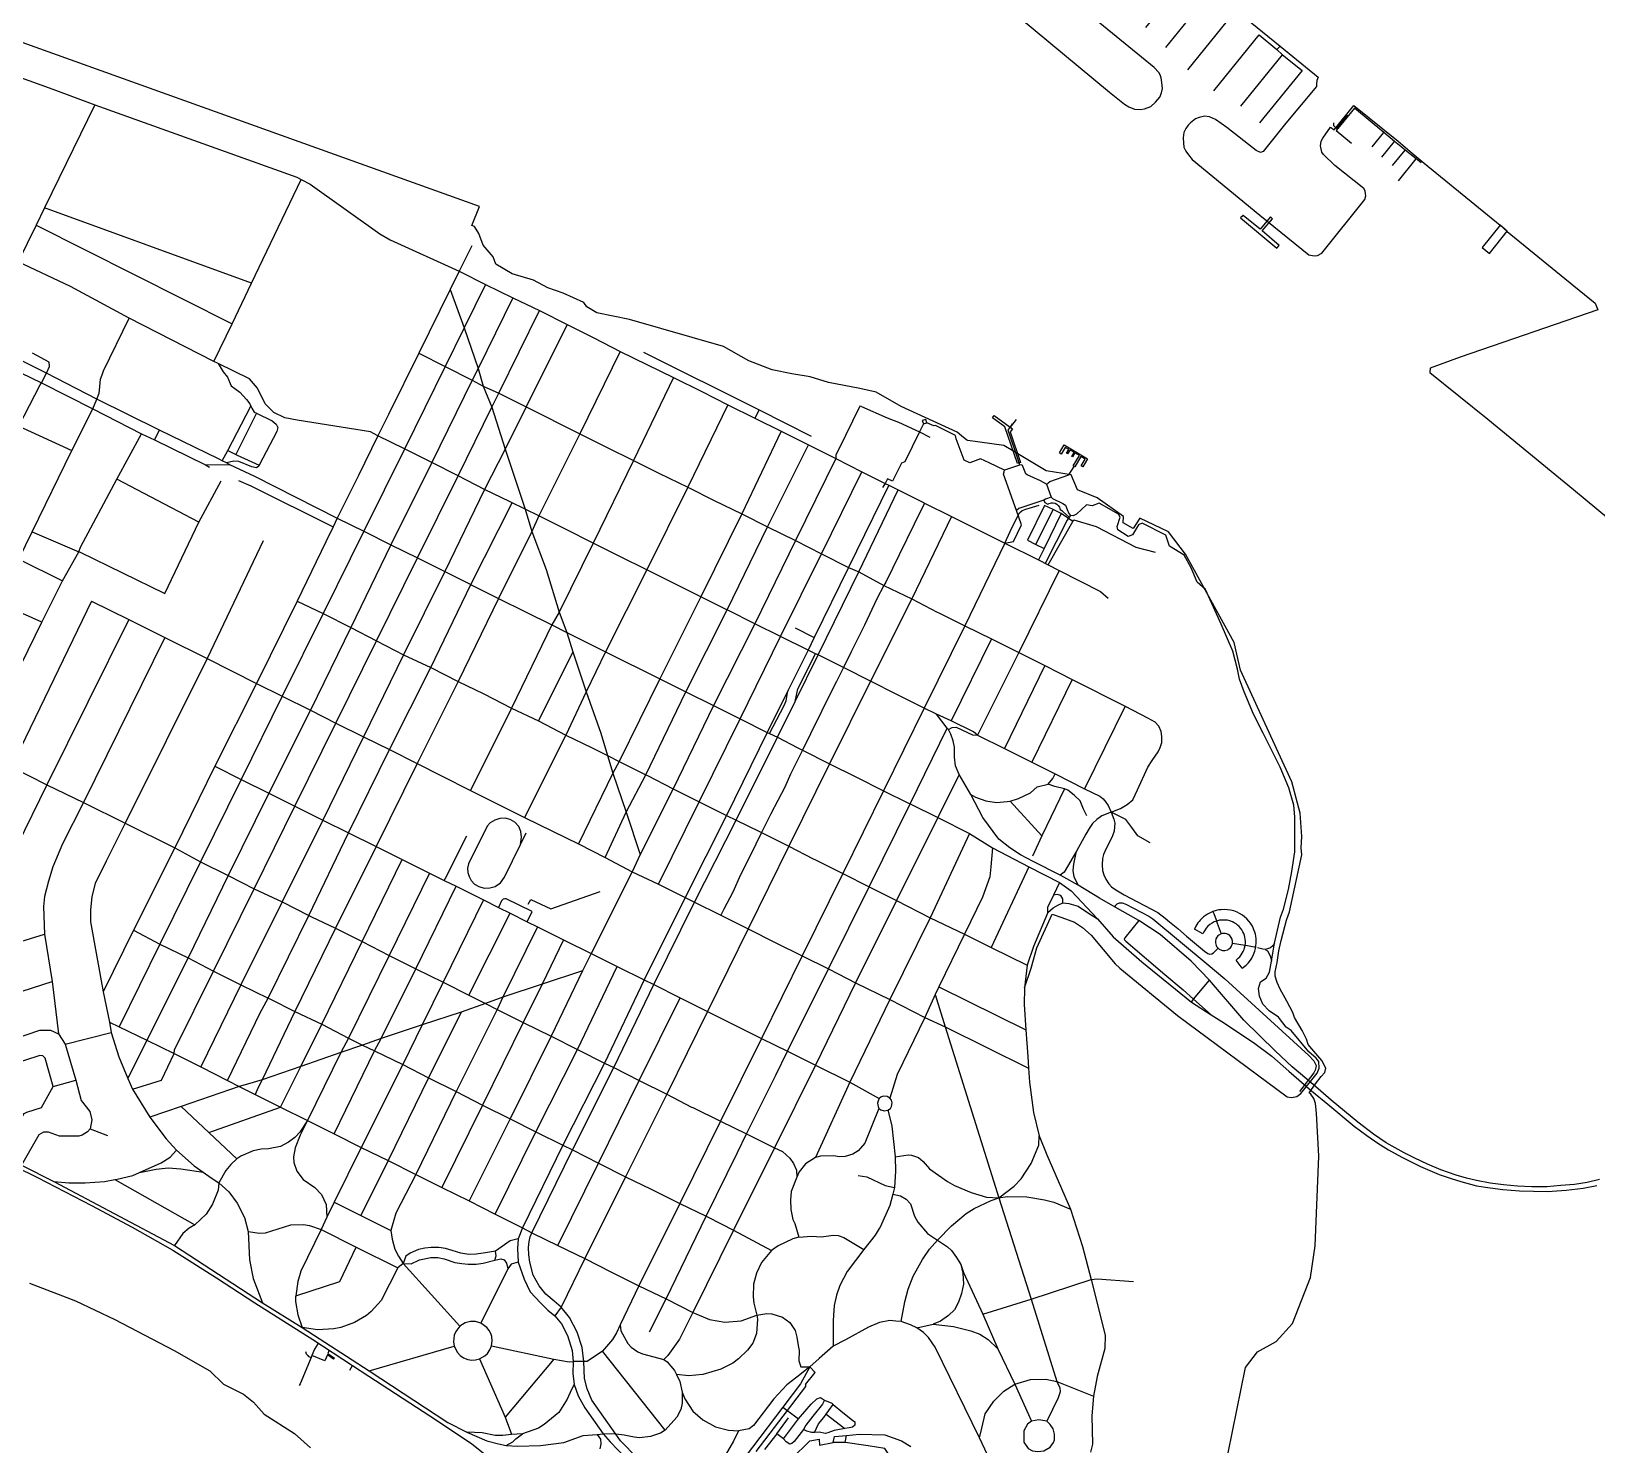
# Model space of a CAD drawing. Header units: millimetres. Extents: x 217 to 400, y 411 to 592.
# Drawn here: x 309.2 to 368.6, y 498.2 to 551.8 of the extents above; entities that cross this region are included whole.
import ezdxf

# ---------------------------------------------------------------- set-up
doc = ezdxf.new("R2010")
doc.units = ezdxf.units.MM
doc.header["$MEASUREMENT"] = 0

msp = doc.modelspace()

# ---------------------------------------------------------------- linework, layer by layer
at = {"color": 1, "true_color": 0xff0000}
for points in [[(346.1, 552.811), (350.107, 549.494), (350.672, 549.03), (350.845, 548.934), (351.05, 548.85), (351.267, 548.831), (351.44, 548.86), (351.675, 548.952), (351.853, 549.109), (352.012, 549.295), (352.083, 549.466), (352.12, 549.628), (352.095, 549.86), (352.068, 550.028), (352.026, 550.147), (351.979, 550.235), (351.796, 550.428), (347.824, 553.681)], [(351.484, 551.941), (353.063, 553.885), (353.886, 553.221), (354.059, 553.078), (354.786, 552.462), (353.063, 550.329)], [(352.242, 551.182), (353.886, 553.221)], [(354.169, 553.199), (356.573, 551.227), (358.019, 550.056), (357.971, 549.928), (357.957, 549.788), (357.947, 549.703), (356.79, 548.318), (355.934, 547.246), (355.828, 547.202), (355.67, 547.281), (354.553, 548.152), (354.126, 548.453), (353.904, 548.552), (353.711, 548.577), (353.509, 548.533), (353.366, 548.473), (353.178, 548.33), (353.09, 548.236), (352.996, 548.113), (352.926, 547.955), (352.897, 547.758), (352.911, 547.569), (352.931, 547.411), (353.005, 547.248), (353.1, 547.111), (353.241, 546.935), (355.802, 544.833), (357.656, 543.319), (357.868, 543.285), (357.991, 543.305), (358.15, 543.383), (359.779, 545.426), (359.817, 545.557), (359.814, 545.641), (359.796, 545.752), (359.747, 545.834), (358.653, 546.715), (358.215, 547.125), (358.151, 547.214), (358.104, 547.449), (358.134, 547.629), (358.188, 547.751), (358.484, 548.167), (358.619, 548.056), (359.365, 548.981), (361.042, 547.631), (361.584, 547.183), (362.029, 546.793), (364.913, 544.444), (365.179, 544.215), (367.706, 542.154), (368.509, 541.498), (368.619, 541.245), (363.403, 539.444), (362.266, 539.03), (362.252, 538.864), (364.449, 537.098), (367.69, 534.427), (374.248, 529.006)], [(354.113, 495.498), (355.265, 501.158), (355.718, 501.755), (356.423, 502.14), (357.047, 502.826), (357.726, 504.576), (357.904, 505.776), (358.043, 509.172), (357.957, 510.795), (357.912, 511.158), (357.858, 511.351), (357.743, 511.514), (357.67, 511.573), (357.912, 511.908), (358.134, 512.185), (358.268, 512.334), (358.308, 512.497), (358.149, 512.797), (357.771, 513.239), (357.64, 513.402), (357.574, 513.602), (357.41, 513.932), (357.124, 514.429), (357.06, 514.615), (356.827, 515.039), (356.576, 515.491), (356.462, 515.755), (356.381, 515.985), (356.385, 516.148), (356.462, 516.513), (356.531, 516.953), (356.618, 517.341), (356.822, 518.107), (356.88, 518.285), (356.925, 518.425), (357.393, 520.591), (357.375, 520.858), (357.391, 521.28), (357.328, 522.17), (357.228, 522.544), (357.012, 523.355), (355.068, 527.591), (354.831, 528.635), (352.985, 531.984), (352.344, 532.824), (351.259, 533.346), (350.999, 532.949), (350.62, 533.17), (350.635, 533.407), (349.64, 534.119), (348.897, 534.419), (348.66, 534.988), (347.704, 535.136), (346.45, 535.893), (346.108, 536.099), (344.734, 536.292), (344.707, 536.297), (344.496, 536.463), (344.329, 536.6), (342.212, 537.58), (341.263, 538.118), (340.651, 538.262), (339.457, 538.486), (338.77, 538.698), (338.064, 538.814), (337.328, 538.971), (336.443, 539.303), (335.478, 539.856), (331.921, 540.868), (330.686, 541.131), (330.302, 541.353), (330.183, 541.515), (329.406, 541.871), (328.826, 542.079), (328.274, 542.361), (327.471, 542.602), (326.851, 542.975), (326.753, 543.254), (326.369, 543.689), (326.21, 544.135), (326.047, 544.394), (325.941, 544.432), (326.23, 545.162), (308.227, 551.611)], [(354.059, 549.538), (355.782, 551.656), (356.446, 551.103), (356.667, 550.898), (357.41, 550.312), (355.798, 548.321)], [(356.576, 551.226), (356.446, 551.103)], [(355.086, 548.953), (356.667, 550.898)], [(308.703, 550.094), (310.062, 549.606), (311.65, 549.004), (319.307, 546.265), (319.477, 546.185), (319.822, 546.001), (322.451, 544.123), (322.852, 543.897), (325.469, 542.703)], [(311.65, 549.004), (309.747, 545.108), (309.427, 544.455), (308.745, 543.06), (307.299, 540.103), (307.113, 539.722)], [(361.915, 546.808), (361.726, 546.963), (361.313, 547.297), (361.222, 547.371), (361.167, 547.421), (360.907, 547.625), (360.507, 547.958), (359.387, 548.878), (358.695, 548.037), (359.283, 547.559)], [(358.593, 548.324), (358.596, 548.22), (358.682, 548.136), (358.71, 548.112), (359.112, 548.613), (359.147, 548.588), (358.695, 548.037), (359.284, 547.558)], [(360.068, 547.42), (360.507, 547.958)], [(360.43, 547.029), (360.907, 547.625)], [(360.839, 546.709), (361.313, 547.297)], [(361.061, 546.132), (361.726, 546.963)], [(316.169, 539.28), (316.854, 540.711), (317.589, 542.246), (319.477, 546.185)], [(317.589, 542.246), (309.747, 545.108)], [(309.427, 544.455), (316.854, 540.711)], [(325.949, 543.671), (325.469, 542.703), (325.124, 542.006), (323.933, 539.595), (322.784, 537.274), (322.385, 536.466)], [(322.385, 536.466), (322.107, 536.617), (319.321, 537.061), (318.857, 537.149), (318.443, 537.348), (318.116, 537.673), (317.82, 538.266), (317.514, 538.622), (316.328, 539.203), (316.169, 539.28), (312.952, 540.922), (310.729, 542.125), (308.745, 543.06)], [(302.432, 542.491), (304.678, 540.968), (307.113, 539.722), (308.855, 538.854), (309.629, 538.469), (311.581, 537.492), (313.427, 536.538), (313.915, 536.316), (315.846, 535.362), (315.997, 535.276)], [(314.107, 536.674), (311.734, 537.851), (309.824, 538.836), (307.299, 540.103), (305.396, 541.03), (303.873, 541.829), (303.129, 542.258), (302.539, 542.659)], [(325.469, 542.703), (326.465, 542.204), (327.498, 541.701), (328.509, 541.209), (329.55, 540.68), (330.564, 540.18), (331.558, 539.664), (332.58, 539.171), (333.582, 538.67), (334.654, 538.143), (335.646, 537.634), (336.669, 537.136), (337.661, 536.638), (338.703, 536.119), (339.735, 535.606), (340.718, 535.097), (341.607, 534.664), (341.752, 534.596)], [(326.465, 542.204), (325.654, 540.559), (324.929, 539.092), (323.387, 535.966), (321.849, 532.852), (320.31, 529.732), (318.761, 526.595), (317.206, 523.443), (315.663, 520.317), (314.123, 517.199), (312.58, 514.071)], [(327.498, 541.701), (326.178, 539.02), (325.953, 538.578), (324.425, 535.449), (322.878, 532.339), (321.359, 529.204), (319.826, 526.074), (318.245, 522.926), (316.71, 519.806), (315.192, 516.683), (313.632, 513.569), (312.901, 512.116)], [(325.124, 542.006), (325.654, 540.559), (326.178, 539.02), (326.375, 538.352), (326.704, 537.553), (327.204, 535.965), (327.728, 534.403), (327.961, 533.686), (328.215, 532.834), (328.756, 531.4), (329.255, 529.788), (329.541, 529.016), (329.77, 528.281), (330.28, 526.758), (330.831, 525.195), (331.082, 524.355), (331.291, 523.679), (331.786, 522.209), (332.328, 520.606)], [(314.665, 513.055), (314.679, 513.192), (316.155, 516.184), (317.693, 519.3), (319.239, 522.432), (320.793, 525.578), (322.334, 528.701), (323.883, 531.838), (325.421, 534.952), (326.704, 537.553), (326.964, 538.08), (328.509, 541.209)], [(309.277, 532.828), (310.78, 535.915), (311.581, 537.492), (311.734, 537.851), (311.82, 538.083), (311.832, 538.196), (311.875, 538.609), (311.934, 538.782), (311.978, 538.935), (312.952, 540.922)], [(329.55, 540.68), (328.005, 537.567), (327.204, 535.965), (326.429, 534.433), (324.923, 531.319), (323.353, 528.169), (321.836, 525.063), (320.292, 521.907), (318.76, 518.804), (317.186, 515.666), (315.669, 512.552)], [(306.255, 536.316), (307.291, 535.847), (307.914, 535.574), (308.027, 535.58), (308.209, 535.69), (308.574, 536.425), (308.673, 536.641), (308.771, 536.834), (309.586, 538.394), (309.629, 538.469), (309.824, 538.836), (309.936, 539.094), (309.923, 539.263), (309.29, 539.596)], [(331.558, 539.664), (330.041, 536.541), (328.478, 533.429), (328.215, 532.834), (326.951, 530.307), (325.419, 527.158), (323.874, 524.046), (322.312, 520.902), (320.782, 517.802), (319.237, 514.655), (318.002, 512.067), (317.851, 511.769), (317.735, 511.509)], [(323.933, 539.595), (324.929, 539.092), (325.953, 538.578), (326.375, 538.352), (326.964, 538.08), (328.005, 537.567), (330.041, 536.541), (331.044, 536.035), (332.065, 535.532), (333.035, 535.055), (334.129, 534.521), (335.121, 534.011), (336.181, 533.504), (337.15, 533.017), (338.205, 532.493), (339.188, 531.992), (340.219, 531.47), (340.608, 531.315), (341.554, 530.8), (342.614, 530.289), (343.572, 529.787), (343.636, 529.753), (344.631, 529.265), (345.636, 528.778), (346.669, 528.258)], [(332.454, 539.635), (336.833, 537.445), (338.803, 536.459)], [(316.328, 539.203), (316.521, 538.89), (316.689, 538.691), (316.826, 538.358), (316.956, 538.257), (317.155, 538.114), (317.406, 537.837), (317.531, 537.675), (317.571, 537.585), (317.601, 537.515), (317.691, 537.367), (317.78, 537.322), (318.376, 537.033), (318.525, 536.902), (318.587, 536.781), (318.552, 536.627), (317.889, 535.352), (317.869, 535.314), (317.782, 535.256), (317.604, 535.294), (317.116, 535.489), (316.921, 535.502), (316.649, 535.438)], [(333.582, 538.67), (332.065, 535.532), (330.538, 532.401), (329.255, 529.788), (328.974, 529.298), (327.443, 526.149), (325.896, 523.026)], [(316.485, 535.519), (316.693, 535.916), (317.571, 537.585)], [(335.646, 537.634), (334.129, 534.521), (332.569, 531.389), (331.005, 528.285), (330.28, 526.758), (329.508, 525.123), (327.935, 522)], [(340.713, 537.582), (340.643, 537.584), (339.821, 535.908)], [(340.713, 537.582), (341.679, 537.152), (342.108, 536.986), (342.906, 536.612), (343.298, 536.416)], [(317.78, 537.322), (317.005, 535.763)], [(336.833, 537.445), (336.669, 537.136)], [(343.057, 536.92), (342.906, 536.612), (342.355, 535.485), (342.226, 535.428), (341.881, 534.749)], [(346.699, 535.359), (346.131, 535.162), (345.55, 535.448), (345.22, 535.588), (344.817, 535.446), (344.6, 535.539), (344.301, 536.357), (344.266, 536.476), (343.511, 536.854), (343.457, 536.844), (343.19, 536.955), (343.148, 537.083), (343.009, 537.047), (343.057, 536.92), (343.19, 536.955)], [(346.575, 537.088), (346.341, 536.795), (346.255, 536.687), (346.675, 535.458)], [(346.423, 536.917), (346.341, 536.795)], [(308.771, 536.834), (310.78, 535.915)], [(311.046, 532.075), (311.117, 532.242), (312.488, 534.825), (313.427, 536.538)], [(313.915, 536.316), (314.107, 536.674)], [(316.765, 535.381), (316.649, 535.438), (316.485, 535.519), (316.339, 535.591), (314.107, 536.674)], [(322.385, 536.466), (321.653, 534.963), (320.843, 533.343)], [(338.685, 528.34), (337.645, 528.858), (336.665, 529.347), (335.613, 529.871), (335.579, 529.888), (334.626, 530.363), (333.555, 530.898), (332.569, 531.389), (331.556, 531.894), (330.538, 532.401), (329.487, 532.925), (328.478, 533.429), (327.961, 533.686), (327.401, 533.966), (326.429, 534.433), (325.421, 534.952), (324.425, 535.45), (323.387, 535.967), (322.385, 536.466)], [(337.661, 536.638), (336.181, 533.504), (334.626, 530.363), (333.062, 527.259), (331.531, 524.121), (331.291, 523.679), (329.986, 521.006)], [(316.693, 535.916), (317.005, 535.763), (317.048, 535.737), (317.889, 535.352)], [(330.999, 520.482), (331.786, 522.209), (332.539, 523.62), (334.056, 526.762), (335.613, 529.871), (337.15, 533.017), (338.703, 536.119)], [(339.821, 535.907), (339.739, 535.742), (339.735, 535.606)], [(349.032, 535.329), (349.185, 535.585), (349.024, 535.681), (348.794, 535.294), (348.769, 535.309), (348.735, 535.329), (348.966, 535.716), (348.798, 535.817), (348.711, 535.669), (348.684, 535.684), (348.775, 535.834), (348.613, 535.931), (348.521, 535.778), (348.478, 535.803), (348.563, 535.947), (348.43, 536.026), (348.281, 535.776), (348.212, 535.817), (348.392, 536.119), (349.279, 535.591), (349.099, 535.29), (349.032, 535.329)], [(315.846, 535.362), (316.765, 535.381)], [(316.765, 535.381), (317.705, 534.939), (320.843, 533.343)], [(339.735, 535.606), (338.205, 532.493), (336.665, 529.347), (335.096, 526.244), (333.568, 523.094), (332.328, 520.606), (332.022, 519.948), (330.466, 516.846), (330.138, 516.191), (328.945, 513.712), (327.401, 510.581), (325.841, 507.47)], [(333.022, 519.477), (334.558, 522.594), (336.107, 525.739), (337.645, 528.858), (339.188, 531.992), (340.718, 535.097)], [(347.624, 534.033), (346.675, 533.706), (346.582, 533.632), (346.096, 535.012), (346.115, 535.1), (346.131, 535.162)], [(346.675, 535.458), (346.699, 535.359)], [(347.715, 534.633), (347.492, 534.757), (346.989, 534.984), (346.94, 535.022), (346.809, 535.345), (346.784, 535.37), (346.699, 535.359)], [(348.572, 534.985), (348.769, 535.309)], [(315.599, 533.191), (312.488, 534.825)], [(314.306, 530.488), (315.599, 533.191), (316.442, 534.758)], [(317.102, 534.773), (317.565, 534.572), (320.685, 533.017)], [(341.752, 534.596), (340.219, 531.47), (338.921, 528.82), (338.685, 528.34)], [(341.881, 534.749), (341.691, 534.831), (341.607, 534.664), (341.508, 534.502)], [(341.752, 534.596), (342.099, 534.415)], [(347.715, 534.633), (347.772, 534.655), (347.789, 534.682), (347.852, 534.735), (348.572, 534.985)], [(347.715, 534.633), (347.893, 534.135), (347.943, 534.091), (348.345, 533.898), (348.444, 533.842), (348.506, 533.675), (348.562, 533.521), (348.624, 533.442)], [(316.686, 512.034), (317.916, 514.606), (318.221, 515.157), (319.762, 518.292), (321.274, 521.419), (322.82, 524.576), (324.39, 527.685), (325.905, 530.829), (327.471, 533.93)], [(343.096, 533.917), (342.709, 533.112), (342.132, 531.959), (341.634, 530.921), (341.554, 530.8), (341.297, 530.289), (340.818, 529.286), (340.321, 528.281), (340.022, 527.681), (339.764, 527.158), (339.436, 526.514), (339.198, 526.018), (338.774, 525.177), (338.475, 524.552), (338.016, 523.648), (337.801, 523.15), (337.269, 522.136), (336.92, 521.428), (336.495, 520.55), (336.127, 519.832), (335.832, 519.168), (335.491, 518.524), (335.374, 518.297)], [(339.062, 528.161), (340.608, 531.315), (342.099, 534.415)], [(342.099, 534.415), (343.059, 533.936), (343.096, 533.917), (344.115, 533.409), (346.147, 532.395), (347.412, 531.763), (347.787, 531.576), (348.207, 531.366)], [(347.893, 534.135), (347.682, 534.068), (347.624, 534.033), (347.661, 533.936), (347.776, 533.871), (347.828, 533.899), (347.905, 533.925), (347.971, 533.928), (348.051, 533.91), (348.115, 533.876), (348.164, 533.831), (348.208, 533.762), (348.224, 533.707), (348.234, 533.679), (348.305, 533.641), (348.362, 533.579), (348.586, 533.389)], [(357.945, 512.88), (357.668, 513.123), (356.995, 513.93), (356.806, 514.051), (356.507, 514.439), (356.159, 514.671), (355.925, 514.933), (355.794, 515.232), (355.754, 515.525), (355.834, 515.775), (356.043, 515.919), (356.172, 516.14), (356.246, 516.558), (356.367, 517.239), (356.591, 518.225), (356.702, 518.528), (356.893, 519.272), (357.023, 519.961), (357.127, 520.699), (357.137, 522.033), (357.1, 522.47), (356.907, 523.132), (356.581, 523.905), (355.937, 525.195), (355.561, 525.923), (355.216, 526.762), (355.041, 527.242), (354.962, 527.621), (354.781, 528.301), (354.334, 529.323), (353.749, 530.644), (353.43, 530.916), (353.208, 531.46), (352.939, 531.948), (352.383, 532.287), (352.247, 532.699), (351.341, 533.161), (351.202, 533.099), (350.985, 532.719), (350.813, 532.647), (350.425, 532.906), (350.398, 533.033), (350.511, 533.378), (350.455, 533.499), (349.721, 533.909), (349.457, 533.81), (349.242, 533.845), (348.854, 533.494), (348.73, 533.44), (348.624, 533.443), (348.586, 533.388), (348.506, 533.273), (347.672, 531.633)], [(320.843, 533.343), (320.685, 533.017), (320.413, 532.444), (319.322, 530.206), (317.777, 527.083), (316.204, 523.942), (314.685, 520.85), (313.126, 517.727), (311.975, 515.398), (312.212, 514.245)], [(320.843, 533.343), (321.849, 532.852), (322.878, 532.339), (323.883, 531.838), (324.923, 531.319), (325.905, 530.829), (325.939, 530.812), (326.951, 530.307), (327.982, 529.793), (328.974, 529.298), (329.541, 529.016), (330.024, 528.774), (331.005, 528.285), (333.062, 527.26), (334.056, 526.762), (335.096, 526.244), (336.107, 525.739), (337.136, 525.227)], [(344.115, 533.409), (342.614, 530.289), (341.055, 527.164), (339.497, 524.037), (337.95, 520.915), (336.42, 517.786), (334.873, 514.652), (333.329, 511.523), (331.769, 508.387), (330.223, 505.29), (329.328, 503.447), (329.091, 503.114)], [(346.147, 532.395), (346.346, 532.84), (346.605, 533.383), (346.698, 533.548), (346.797, 533.638), (346.937, 533.682), (347.449, 533.844)], [(346.77, 533.097), (346.582, 533.632)], [(348.275, 533.519), (347.976, 533.67), (347.973, 533.67), (347.646, 533.83), (346.998, 532.51), (347.319, 532.353), (347.973, 533.67)], [(348.713, 533.216), (348.275, 533.519), (347.628, 532.201), (347.412, 531.763)], [(309.642, 529.405), (308.181, 530.064), (308.112, 530.122), (308.039, 530.313), (308.151, 530.569), (308.771, 531.793), (309.277, 532.828)], [(309.277, 532.828), (311.046, 532.075), (311.104, 532.059), (314.306, 530.488)], [(346.147, 532.395), (346.467, 532.462), (346.77, 533.097)], [(347.787, 531.575), (348.713, 533.216), (348.753, 533.286), (349.607, 533.034), (351.109, 532.244), (351.835, 532.054)], [(318.038, 532.483), (315.908, 528.027), (312.804, 521.784), (312.087, 520.348), (311.674, 519.507), (311.54, 519.003), (311.496, 518.495), (311.496, 518.044), (311.975, 515.398)], [(346.147, 532.395), (344.631, 529.265), (343.087, 526.145), (341.548, 523.012), (340.002, 519.88), (338.456, 516.758), (336.926, 513.631), (335.367, 510.498), (333.819, 507.378), (332.275, 504.255), (331.558, 502.779), (331.431, 502.477), (331.277, 502.219), (330.898, 501.777), (330.308, 501.392), (329.787, 501.392)], [(347.32, 532.353), (347.628, 532.201)], [(303.699, 511.674), (303.658, 511.931), (304.148, 512.516), (304.43, 513.371), (304.442, 513.427), (304.495, 513.692), (304.767, 515.047), (305.624, 520.615), (305.736, 521.117), (306.045, 522.05), (309.642, 529.405), (310.428, 530.974), (311.046, 532.075)], [(308.771, 531.793), (310.428, 530.974)], [(348.207, 531.366), (346.669, 528.258)], [(348.207, 531.366), (349.763, 530.57), (350.054, 530.311)], [(311.524, 530.197), (308.503, 523.919), (307.28, 521.466), (306.819, 520.18), (306.522, 518.961), (306.13, 516.6), (305.793, 514.421), (305.596, 513.327), (305.61, 513.237), (305.75, 513.101), (307.156, 512.627)], [(311.524, 530.197), (312.944, 529.504), (314.306, 528.827), (315.908, 528.027), (317.777, 527.083), (318.761, 526.595), (319.826, 526.074), (320.793, 525.578), (321.836, 525.063), (322.82, 524.576), (323.874, 524.046), (324.798, 523.585), (325.896, 523.026), (327.935, 522), (328.994, 521.49), (329.986, 521.006), (330.999, 520.482), (332.022, 519.948), (333.022, 519.477), (334.022, 518.966), (334.385, 518.788), (335.348, 518.309), (335.374, 518.297), (336.42, 517.786), (337.433, 517.259), (338.456, 516.758), (339.455, 516.27), (339.488, 516.255), (340.48, 515.74), (341.787, 515.105), (343.106, 514.429), (343.88, 514.071), (347.042, 512.499)], [(319.322, 530.206), (320.31, 529.732), (321.359, 529.204), (322.334, 528.701), (323.353, 528.169), (324.39, 527.685), (325.419, 527.158), (326.399, 526.685), (327.443, 526.149), (328.474, 525.665), (329.508, 525.123), (330.502, 524.643), (331.082, 524.355), (331.531, 524.121), (332.539, 523.62), (332.597, 523.591), (333.568, 523.094), (334.558, 522.594), (335.588, 522.081), (335.966, 521.905), (336.842, 521.466), (336.92, 521.428), (337.95, 520.915), (338.881, 520.44), (338.97, 520.396), (340.002, 519.88), (340.995, 519.375), (341.073, 519.335), (342.04, 518.862), (343.318, 518.202), (344.611, 517.576), (345.622, 517.075), (346.993, 516.408)], [(312.944, 529.504), (309.838, 523.237), (308.715, 520.939), (308.419, 519.996), (308.236, 519.144), (308.181, 518.002), (308.236, 517.484), (308.321, 517.134)], [(338.201, 529.188), (338.921, 528.82)], [(314.306, 528.827), (311.228, 522.568), (310.428, 520.998), (310.063, 520.138), (309.894, 519.595), (309.754, 519.011), (309.711, 518.629), (309.754, 517.576), (310.035, 515.782), (310.274, 513.803)], [(345.636, 528.778), (344.103, 525.666)], [(329.77, 528.281), (328.474, 525.665)], [(338.685, 528.34), (337.921, 526.804), (337.136, 525.227)], [(337.526, 525.04), (338.194, 526.398), (339.062, 528.161)], [(338.194, 526.398), (338.303, 526.882), (338.963, 528.209)], [(339.062, 528.161), (338.963, 528.209), (338.685, 528.34)], [(343.552, 525.912), (343.087, 526.145), (342.048, 526.665), (341.055, 527.164), (340.022, 527.681), (339.062, 528.161)], [(346.669, 528.258), (345.107, 525.124)], [(346.669, 528.258), (347.653, 527.761), (348.69, 527.236), (350.707, 526.218)], [(347.653, 527.761), (346.128, 524.613)], [(337.228, 525.182), (337.776, 526.251), (337.859, 526.418), (337.921, 526.804)], [(348.69, 527.236), (347.16, 524.097)], [(350.707, 526.218), (349.165, 523.093)], [(350.707, 526.218), (351.554, 525.779), (351.831, 525.633)], [(345.107, 525.124), (344.96, 525.245), (344.103, 525.666), (343.552, 525.912)], [(348.378, 519.741), (348.236, 519.814), (347.212, 520.337), (346.738, 520.588), (346.33, 520.857), (345.91, 521.187), (345.312, 522), (344.848, 522.875), (344.414, 523.628), (344.274, 523.961), (344.232, 524.287), (344.232, 524.672), (344.189, 524.904), (344.101, 525.157), (344.005, 525.337), (343.961, 525.392), (343.552, 525.912)], [(350.173, 522.209), (350.521, 522.345), (350.777, 522.491), (350.997, 522.666), (351.172, 523.045), (351.566, 523.915), (351.725, 524.167), (351.952, 524.486), (352.031, 524.651), (352.093, 524.842), (352.093, 525.069), (352.071, 525.265), (351.983, 525.459), (351.83, 525.633)], [(337.136, 525.227), (335.588, 522.081), (334.022, 518.966), (332.473, 515.848), (330.972, 512.693), (329.392, 509.579), (327.858, 506.449), (327.701, 506.039), (327.668, 505.665), (327.694, 505.149), (327.921, 504.505), (328.159, 504.031), (328.539, 503.605), (328.823, 503.336), (329.091, 503.114), (329.345, 502.814), (329.565, 502.372), (329.739, 501.803), (329.787, 501.392), (329.767, 500.928), (329.824, 500.521), (329.972, 500.086), (330.22, 499.634), (330.924, 498.641), (331.18, 498.347), (333.224, 496.225)], [(333.449, 496.47), (331.579, 498.379), (331.398, 498.627), (330.493, 499.922), (330.319, 500.346), (330.217, 500.748), (330.182, 501.392), (330.118, 501.913), (329.929, 502.498), (329.644, 503.051), (329.328, 503.447), (329.06, 503.667), (328.744, 503.936), (328.491, 504.253), (328.27, 504.663), (328.143, 505.154), (328.098, 505.423), (328.095, 505.707), (328.111, 505.931), (328.159, 506.117), (328.222, 506.259), (329.762, 509.403), (331.325, 512.53), (332.834, 515.669), (334.384, 518.788), (335.965, 521.905), (337.525, 525.04)], [(332.675, 502.513), (333.307, 503.757), (334.827, 506.89), (336.013, 509.306), (336.346, 510.012), (337.464, 512.237), (337.908, 513.143), (339.455, 516.27), (340.995, 519.375), (342.549, 522.52), (343.961, 525.392)], [(337.136, 525.227), (337.228, 525.182), (337.526, 525.04)], [(337.526, 525.04), (338.293, 524.643), (338.475, 524.552), (339.497, 524.037), (340.499, 523.537), (341.548, 523.012), (342.469, 522.561), (342.549, 522.52), (343.598, 522), (344.808, 521.39), (345.673, 520.857), (347.056, 520.136), (348.213, 519.536)], [(344.005, 525.337), (344.149, 525.417), (344.295, 525.431), (344.911, 525.138), (345.107, 525.124)], [(345.107, 525.124), (346.128, 524.613), (347.16, 524.097), (348.043, 523.654), (349.165, 523.093)], [(308.503, 523.919), (309.838, 523.237), (311.228, 522.568), (312.804, 521.784), (314.685, 520.85), (315.663, 520.317), (316.71, 519.806), (317.693, 519.3), (318.76, 518.804), (319.762, 518.292), (319.864, 518.242), (320.782, 517.802), (321.784, 517.301), (322.806, 516.767), (323.819, 516.261), (324.858, 515.758), (325.831, 515.263), (326.459, 514.949), (326.909, 514.729), (327.894, 514.234), (328.945, 513.712), (329.95, 513.207), (330.972, 512.693), (331.326, 512.53), (332.289, 512.033), (333.329, 511.523), (334.271, 511.029), (334.318, 511.007), (335.367, 510.498), (336.346, 510.012), (337.417, 509.481), (337.713, 509.347), (337.993, 509.088), (338.134, 508.888), (338.247, 508.638), (338.26, 508.372)], [(316.204, 523.942), (317.206, 523.443), (318.245, 522.926), (319.239, 522.432), (320.292, 521.907), (321.274, 521.419), (322.312, 520.902), (323.301, 520.41), (324.335, 519.895), (324.897, 519.616), (325.343, 519.395), (326.382, 518.878), (326.95, 518.594), (327.398, 518.372), (328.044, 518.051), (328.426, 517.86), (329.413, 517.37), (330.466, 516.846), (331.445, 516.359), (332.473, 515.848), (332.835, 515.669), (333.838, 515.169), (334.873, 514.652), (335.89, 514.147), (336.926, 513.631), (337.908, 513.143), (338.963, 512.618), (340.269, 511.968)], [(344.414, 523.628), (343.598, 522), (342.04, 518.862), (340.48, 515.74), (338.963, 512.618), (337.417, 509.481), (335.859, 506.367), (334.312, 503.239), (333.807, 502.228), (333.371, 501.617), (333.216, 501.459)], [(344.848, 522.875), (345.032, 522.777), (345.425, 522.635), (345.831, 522.576), (346.226, 522.608), (346.338, 522.62), (346.663, 522.726), (347.111, 522.943), (347.373, 523.163), (347.79, 523.266), (347.963, 523.484), (348.043, 523.654)], [(349.252, 522.066), (349.121, 522.318), (348.992, 522.629), (348.774, 522.852), (348.531, 523.039), (348.409, 523.087), (348.034, 523.173), (347.79, 523.266)], [(348.409, 523.087), (347.541, 521.313), (347.195, 520.537)], [(349.165, 523.093), (349.747, 522.808), (349.872, 522.711), (349.97, 522.587), (350.054, 522.456), (350.173, 522.209)], [(346.338, 522.62), (347.541, 521.313)], [(350.173, 522.209), (349.812, 522.066), (349.627, 521.92), (349.467, 521.769), (349.338, 521.589), (349.215, 521.372), (348.862, 520.73)], [(350.173, 522.209), (350.274, 521.935), (350.306, 521.789), (350.303, 521.646), (350.281, 521.487), (350.219, 521.311), (349.926, 520.708), (349.882, 520.594), (349.844, 520.453), (349.83, 520.202), (349.842, 519.991), (349.896, 519.824), (349.967, 519.671), (350.079, 519.49), (350.188, 519.376), (350.349, 519.258), (350.662, 519.075), (351.941, 518.4), (352.213, 518.193), (352.386, 518.045), (352.697, 517.793), (353.026, 517.507), (353.709, 516.936), (353.836, 516.848), (353.914, 516.828), (353.986, 516.84), (354.045, 516.87), (354.223, 517.05)], [(351.646, 521.037), (351.187, 521.306), (350.95, 521.623), (350.729, 521.923), (350.173, 522.209)], [(327.79, 520.983), (327.828, 521.258), (327.803, 521.466), (327.72, 521.664), (327.575, 521.831), (327.398, 521.93), (327.205, 521.98), (327.003, 521.964), (326.82, 521.905), (326.637, 521.797), (326.529, 521.673), (325.812, 520.241), (325.778, 520.078), (325.793, 519.915), (325.838, 519.766), (325.922, 519.613), (326.045, 519.475), (326.207, 519.381), (326.41, 519.327), (326.623, 519.332), (326.824, 519.386), (327.027, 519.529), (327.176, 519.738), (327.79, 520.983), (328.005, 521.421)], [(324.897, 519.616), (324.943, 519.701), (325.758, 521.309)], [(344.808, 521.39), (343.318, 518.202), (341.787, 515.105), (340.269, 511.968), (338.963, 509.112)], [(345.673, 520.857), (345.61, 520.132), (345.567, 519.755), (345.3, 518.987), (344.611, 517.576), (343.642, 515.584), (343.501, 515.298), (343.106, 514.429), (342.063, 512.266), (341.783, 511.372)], [(315.981, 510.06), (318.688, 511.025), (319.462, 512.567), (320.254, 514.167), (321.784, 517.301), (323.301, 520.41)], [(348.862, 520.73), (348.396, 519.929), (348.236, 519.814)], [(348.921, 519.433), (348.775, 519.757), (348.729, 519.988), (348.753, 520.228), (348.862, 520.73)], [(324.335, 519.895), (322.806, 516.767), (321.274, 513.644), (320.979, 513.094), (319.715, 510.516), (319.419, 510.074), (319.237, 509.881), (318.998, 509.697), (318.688, 509.539), (318.24, 509.447), (317.96, 509.439), (317.65, 509.37), (317.186, 509.172), (317.031, 509.072), (316.807, 508.854), (316.625, 508.621), (316.357, 508.152), (316.329, 507.885), (316.117, 507.352), (315.88, 506.968), (315.444, 506.568), (315.234, 506.441), (314.994, 506.243), (314.67, 505.783)], [(347.056, 520.136), (345.622, 517.075)], [(357.035, 512.556), (356.396, 513.148), (355.193, 514.324), (353.899, 515.842), (353.197, 516.552), (352.026, 517.574), (351.221, 518.094), (351.11, 518.167), (350.324, 518.606), (349.724, 518.942), (348.921, 519.433), (348.378, 519.741)], [(320.721, 510.013), (322.26, 513.163), (322.501, 513.622), (323.819, 516.261), (325.343, 519.395)], [(328.08, 518.719), (328.178, 518.898), (328.939, 518.547), (330.805, 519.202)], [(348.213, 519.536), (347.987, 519.062), (347.764, 518.593), (347.764, 518.399)], [(347.765, 518.399), (347.969, 518.574), (348.151, 518.678), (348.339, 518.767), (348.339, 518.925), (348.268, 519.049), (348.122, 519.088), (347.988, 519.062)], [(348.213, 519.536), (348.657, 519.218), (349.655, 518.162), (350.242, 517.484), (351.329, 516.534), (353.21, 515.008), (353.96, 514.529), (354.366, 514.27), (355.563, 513.478), (356.263, 512.955), (356.909, 512.39)], [(326.382, 518.878), (324.858, 515.758), (324.056, 514.145), (323.325, 512.636), (321.753, 509.498), (320.721, 507.425), (320.446, 506.859), (320.235, 506.39), (319.462, 504.813), (319.35, 504.413), (319.269, 503.878), (319.265, 503.846), (319.265, 503.663), (319.35, 503.161), (319.518, 502.67)], [(328.044, 518.051), (328.232, 518.443), (327.25, 518.922), (327.19, 518.922), (327.131, 518.907), (327.071, 518.843), (326.95, 518.594)], [(348.339, 518.767), (348.571, 518.747), (348.918, 518.641), (349.272, 518.4), (349.655, 518.162)], [(350.324, 518.606), (350.33, 518.668), (350.4, 518.733), (350.488, 518.762), (350.587, 518.762), (350.721, 518.713), (351.599, 518.259), (351.752, 518.156), (353.851, 516.421), (354.474, 515.893), (357.66, 512.979), (357.85, 512.787), (357.934, 512.61), (357.929, 512.527), (357.899, 512.433), (357.852, 512.325), (357.305, 511.623)], [(355.136, 516.297), (355.191, 516.325), (355.292, 516.411), (355.362, 516.482), (355.447, 516.59), (355.5, 516.671), (355.569, 516.805), (355.617, 516.932), (355.653, 517.084), (355.672, 517.285), (355.666, 517.407), (355.653, 517.506), (355.636, 517.584), (355.617, 517.657), (355.583, 517.749), (355.553, 517.819), (355.522, 517.881), (355.452, 517.993), (355.391, 518.074), (355.312, 518.159), (355.223, 518.239), (355.148, 518.296), (355.033, 518.367), (354.947, 518.409), (354.816, 518.459), (354.689, 518.491), (354.579, 518.508), (354.448, 518.515), (354.342, 518.509), (354.252, 518.498), (354.148, 518.476), (354.03, 518.44), (353.919, 518.393), (353.818, 518.338), (353.74, 518.286), (353.672, 518.234), (353.621, 518.189), (353.546, 518.113), (353.505, 518.065), (353.462, 518.008), (353.423, 517.951), (353.383, 517.884), (353.327, 517.765)], [(325.831, 515.263), (327.398, 518.372)], [(347.765, 518.399), (347.234, 517.115), (346.993, 516.408), (346.889, 515.546)], [(346.889, 515.546), (347.138, 516.289), (347.354, 517.059), (347.935, 518.34), (348.307, 518.213), (348.783, 518.032), (349.091, 517.833), (349.416, 517.538), (350.329, 516.458), (350.505, 516.292), (352.685, 514.493), (356.841, 511.419), (357.009, 511.389), (357.202, 511.431), (357.355, 511.542), (357.977, 512.317), (358.051, 512.502), (358.046, 512.75), (357.945, 512.88)], [(351.221, 518.094), (350.683, 517.445), (350.67, 517.384)], [(354.908, 516.6), (354.932, 516.621), (354.989, 516.669), (355.042, 516.723), (355.102, 516.795), (355.141, 516.856), (355.179, 516.925), (355.211, 517.003), (355.229, 517.064), (355.248, 517.151), (355.258, 517.239), (355.258, 517.3), (355.252, 517.393), (355.239, 517.461), (355.222, 517.528), (355.195, 517.603), (355.162, 517.673), (355.121, 517.743), (355.081, 517.799), (355.021, 517.868), (354.962, 517.924), (354.903, 517.968), (354.837, 518.01), (354.773, 518.043), (354.674, 518.082), (354.577, 518.106), (354.494, 518.117), (354.372, 518.117), (354.276, 518.106), (354.162, 518.077), (354.077, 518.044), (353.998, 518.002), (353.908, 517.941), (353.838, 517.88), (353.777, 517.812), (353.707, 517.713), (353.679, 517.665), (353.649, 517.597)], [(354.03, 518.44), (354.056, 518.369), (354.145, 518.128), (354.163, 518.078), (354.194, 517.994), (354.342, 517.591)], [(306.13, 516.6), (306.494, 516.549), (308.321, 517.134), (309.754, 517.576)], [(313.126, 517.727), (314.123, 517.199), (315.192, 516.683), (316.155, 516.184), (317.186, 515.666), (318.221, 515.157), (318.282, 515.127), (319.237, 514.655), (320.254, 514.167), (321.274, 513.644), (321.795, 513.371), (322.26, 513.163), (323.325, 512.636), (324.306, 512.139), (325.349, 511.616), (326.35, 511.101), (327.401, 510.581), (328.362, 510.086), (329.392, 509.579), (329.762, 509.403), (330.745, 508.904), (331.769, 508.387), (332.737, 507.914), (333.819, 507.378), (334.827, 506.89), (334.904, 506.852), (335.859, 506.367), (337.304, 505.599)], [(328.426, 517.86), (327.119, 515.189), (326.909, 514.729), (325.349, 511.616), (323.817, 508.478), (323.058, 507.01), (322.877, 506.35), (322.918, 506.026), (323.031, 505.641), (323.158, 505.374), (323.335, 505.1)], [(329.413, 517.37), (328.61, 515.689), (327.894, 514.234), (326.35, 511.101), (324.805, 507.976)], [(350.67, 517.384), (350.729, 517.31), (352.207, 516.055), (352.902, 515.468), (353.297, 515.113), (353.96, 514.529)], [(353.65, 517.598), (353.327, 517.765)], [(354.124, 517.309), (354.124, 517.247), (354.149, 517.153), (354.167, 517.118), (354.222, 517.05), (354.267, 517.013), (354.35, 516.974), (354.396, 516.963), (354.478, 516.96), (354.587, 516.991), (354.636, 517.021), (354.688, 517.066), (354.73, 517.124), (354.766, 517.231), (354.771, 517.303), (354.752, 517.392), (354.72, 517.458), (354.664, 517.524), (354.611, 517.563), (354.555, 517.59), (354.493, 517.605), (354.427, 517.608), (354.379, 517.601), (354.341, 517.591), (354.246, 517.539), (354.217, 517.513), (354.18, 517.47), (354.144, 517.399), (354.123, 517.309)], [(355.653, 517.084), (355.593, 517.094), (355.334, 517.137), (355.248, 517.151), (354.768, 517.232)], [(356.367, 517.239), (356.293, 517.141), (356.209, 517.062), (356.1, 517.02), (356.011, 517.006), (355.922, 517.016), (355.714, 517.057)], [(356.011, 517.006), (356.095, 516.946), (356.164, 516.84), (356.214, 516.721), (356.241, 516.633), (356.246, 516.558)], [(330.138, 516.191), (328.61, 515.689), (327.119, 515.189), (326.459, 514.949), (325.533, 514.627), (324.056, 514.145), (322.501, 513.622), (321.795, 513.371), (320.979, 513.094), (319.462, 512.567), (318.002, 512.067), (317.44, 511.9), (317.131, 511.809), (314.93, 511.049), (313.744, 510.64)], [(326.822, 506.971), (328.362, 510.086), (329.95, 513.207), (331.445, 516.359)], [(355.136, 516.297), (354.908, 516.6)], [(305.793, 514.421), (310.035, 515.782)], [(343.642, 515.584), (346.937, 513.952)], [(346.889, 515.546), (346.873, 514.91), (346.937, 513.952), (347.014, 512.951), (347.042, 512.499), (347.077, 511.972), (347.225, 510.817), (347.441, 509.942), (347.729, 509.214), (348.629, 507.159), (349.079, 505.751), (349.412, 504.488), (349.948, 502.385), (349.936, 501.876), (349.645, 500.824), (349.5, 500.078), (349.443, 499.328), (349.46, 498.253), (349.386, 497.945)], [(353.21, 515.008), (353.297, 515.113), (353.899, 515.842)], [(329.205, 505.785), (330.745, 508.904), (332.289, 512.033), (333.838, 515.169)], [(343.501, 515.298), (343.88, 514.071), (345.916, 507.594), (347.139, 503.746), (348.108, 500.632), (348.22, 500.392), (348.235, 500.241), (348.165, 500.006), (347.729, 499.123)], [(325.533, 514.627), (324.306, 512.139), (322.777, 509.007), (321.739, 506.921)], [(307.156, 512.627), (307.268, 512.994), (307.52, 513.252), (309.571, 513.938), (309.978, 513.946), (310.274, 513.803)], [(310.274, 513.803), (310.527, 513.412)], [(310.527, 513.412), (312.269, 513.854)], [(312.212, 514.245), (312.58, 514.071), (313.632, 513.569), (314.665, 513.055), (315.669, 512.552), (316.686, 512.034), (317.131, 511.809), (317.735, 511.509), (318.688, 511.025), (319.715, 510.516), (320.721, 510.013), (321.753, 509.498), (322.777, 509.007), (323.817, 508.478), (324.805, 507.976), (325.841, 507.47), (326.822, 506.971), (327.858, 506.449), (328.222, 506.259), (329.205, 505.785), (330.223, 505.29), (331.24, 504.778), (332.275, 504.255), (333.307, 503.757), (334.312, 503.239), (334.945, 502.977), (335.535, 502.877), (336.153, 502.928), (336.742, 503.137), (337.122, 503.203), (337.318, 503.195), (337.713, 503.061), (337.993, 502.87), (338.193, 502.56), (338.263, 502.306), (338.304, 501.988), (338.345, 501.801), (338.338, 501.408), (338.412, 501.186), (338.757, 501.186)], [(312.212, 514.245), (312.269, 513.854)], [(312.269, 513.854), (312.564, 512.936), (312.901, 512.116), (313.085, 511.712), (313.744, 510.64), (314.362, 509.821), (314.485, 509.689), (314.745, 509.398), (315.42, 508.801), (315.763, 508.558), (316.062, 508.345), (316.357, 508.152), (316.736, 507.819), (317.046, 507.384), (317.326, 506.85), (317.468, 506.317), (317.523, 505.241), (317.65, 504.531), (318.015, 503.612)], [(310.527, 513.412), (310.934, 512.043), (311.144, 511.283), (311.469, 510.865), (311.538, 510.548), (311.483, 510.207), (311.384, 510.089), (311.173, 509.963), (311.046, 509.931), (310.315, 509.923), (309.894, 510.083), (309.711, 510.074), (309.529, 509.972), (308.882, 508.828)], [(308.074, 509.216), (308.243, 509.521), (308.974, 510.786), (309.082, 510.834), (309.635, 511.013), (310.071, 511.813), (309.779, 512.887), (309.689, 512.966), (309.571, 512.986), (307.739, 512.385), (307.522, 512.336), (307.113, 512.401)], [(313.085, 511.712), (314.179, 512.045), (314.665, 513.055)], [(368.678, 508.279), (368.204, 508.164), (367.732, 508.1), (367.216, 508.051), (366.677, 508.009), (366.117, 508.001), (365.564, 508.031), (365.038, 508.078), (364.531, 508.148), (364.015, 508.248), (363.638, 508.335), (363.242, 508.449), (362.66, 508.652), (362.161, 508.863), (361.679, 509.09), (361.279, 509.288), (360.587, 509.668), (360.109, 510), (359.514, 510.458), (358.51, 511.286), (357.821, 511.886), (357.035, 512.556)], [(310.071, 511.813), (310.934, 512.043)], [(340.269, 511.968), (341.383, 511.356)], [(356.909, 512.39), (357.767, 511.645), (358.379, 511.143), (359.38, 510.311), (359.854, 509.948), (360.281, 509.661), (360.681, 509.407), (361.187, 509.135), (361.889, 508.777), (362.6, 508.478), (363.057, 508.317), (363.425, 508.204), (364.01, 508.043), (364.539, 507.965), (365.018, 507.903), (365.648, 507.853), (366.709, 507.824), (367.416, 507.878), (368.055, 507.959), (368.577, 508.058)], [(341.383, 511.356), (341.337, 511.27), (341.317, 511.176), (341.341, 511.052), (341.373, 510.979), (341.444, 510.925), (341.567, 510.887), (341.703, 510.907), (341.803, 510.979), (341.846, 511.053), (341.873, 511.195), (341.845, 511.291), (341.783, 511.372), (341.686, 511.428), (341.537, 511.438), (341.443, 511.399), (341.383, 511.356)], [(304.649, 511.117), (307.31, 509.605), (308.074, 509.216), (308.882, 508.828), (310.106, 508.203), (314.67, 505.783), (318.015, 503.612), (319.519, 502.67), (322.048, 501.033), (325.038, 499.071), (325.752, 498.714)], [(314.93, 511.049), (317.031, 509.072)], [(341.373, 510.979), (340.831, 509.664), (340.578, 509.37), (340.381, 509.246), (340.087, 509.154), (339.876, 509.137), (339.652, 509.181), (339.161, 509.163), (338.963, 509.113), (338.584, 508.879), (338.345, 508.579), (338.26, 508.372), (338.049, 507.835), (338.022, 507.512), (338.035, 507.144), (338.105, 506.768), (338.189, 506.617), (338.329, 506.1)], [(341.703, 510.907), (341.826, 510.463), (341.863, 510.304), (341.983, 509.145), (341.998, 508.603), (341.955, 507.977), (341.898, 507.728), (341.781, 507.297), (341.422, 506.483), (341.381, 506.426), (341.222, 506.172), (340.803, 505.632), (340.172, 504.799), (339.889, 504.264), (339.764, 503.897), (339.68, 503.512), (339.637, 502.937), (339.634, 501.965)], [(311.483, 510.207), (312.142, 509.949)], [(319.715, 510.516), (319.435, 509.963), (319.252, 509.489), (319.182, 509.145), (319.196, 508.929), (319.307, 508.596), (319.546, 508.286), (319.996, 507.986), (320.248, 507.719), (320.418, 507.336), (320.446, 506.859)], [(342.214, 502.902), (342.348, 503.654), (342.474, 504.122), (342.672, 504.623), (343.023, 505.257), (343.29, 505.65), (343.586, 505.99), (344.119, 506.534), (344.68, 507.001), (344.976, 507.185), (345.622, 507.494), (345.916, 507.594), (346.493, 508.028), (346.76, 508.312), (347.139, 508.887), (347.433, 509.581), (347.441, 509.942)], [(307.808, 509.185), (309.48, 508.357), (311.53, 507.295), (313.076, 506.475), (314.615, 505.608), (316.266, 504.553), (317.718, 503.606), (319.912, 502.22), (321.426, 501.241), (322.045, 500.831), (324.345, 499.334), (325.925, 498.282), (326.38, 497.912), (326.413, 497.886)], [(310.106, 508.203), (310.667, 508.161), (311.286, 508.161), (312.017, 508.212), (312.408, 508.278), (312.508, 508.294), (313.098, 508.437), (313.35, 508.548), (314.17, 508.91), (314.507, 509.136), (314.745, 509.398)], [(341.983, 509.145), (342.474, 509.214), (342.602, 509.205), (342.869, 509.112), (343.051, 508.97), (343.29, 508.686), (343.965, 508.203), (344.232, 508.054), (344.863, 507.794), (345.452, 507.61), (345.916, 507.594), (346.226, 507.636), (346.97, 507.627), (347.646, 507.517), (347.995, 507.419), (348.629, 507.159)], [(313.35, 508.548), (313.98, 508.674), (314.432, 508.721), (314.91, 508.693), (315.763, 508.558)], [(340.578, 508.437), (340.915, 508.387), (341.604, 508.061), (341.955, 507.977)], [(312.408, 508.278), (315.444, 506.568)], [(320.721, 507.425), (321.739, 506.921), (322.877, 506.35)], [(341.898, 507.728), (342.193, 507.668), (342.405, 507.544), (342.573, 507.361), (342.714, 506.892), (342.839, 506.661), (343.205, 506.234), (343.586, 505.99), (343.965, 505.732), (344.119, 505.59), (344.314, 505.332), (344.469, 505.057), (344.569, 504.765), (345.312, 503.179), (345.874, 501.868), (346.52, 500.534), (347.154, 499.123)], [(317.468, 506.317), (317.902, 506.252), (318.127, 506.266), (319.083, 506.568), (319.559, 506.574), (319.786, 506.541), (320.235, 506.39), (321.557, 505.722), (323.143, 504.932)], [(327.701, 506.039), (327.393, 505.965), (326.839, 505.565)], [(338.329, 506.099), (338.106, 506.032), (337.558, 505.765), (337.304, 505.599), (336.925, 505.139), (336.73, 504.73), (336.617, 504.315), (336.602, 503.837), (336.629, 503.597), (336.742, 503.137), (336.772, 502.986), (336.73, 502.453), (336.587, 502.085), (336.392, 501.81), (336.054, 501.484), (335.829, 501.326), (335.379, 501.092), (334.691, 500.893), (334.172, 500.849), (333.695, 500.893)], [(338.329, 506.099), (338.821, 506.141), (339.2, 506.117), (339.637, 506.174), (339.82, 506.166), (340.044, 506.092), (340.803, 505.632)], [(319.269, 503.878), (320.946, 504.424), (321.557, 505.722)], [(326.814, 505.227), (326.863, 505.397), (326.839, 505.565), (326.463, 505.502), (326.107, 505.457), (325.826, 505.442), (325.529, 505.496), (325.194, 505.59), (324.947, 505.669), (324.694, 505.704), (324.398, 505.704), (324.166, 505.679), (323.919, 505.625), (323.72, 505.543), (323.607, 505.496), (323.44, 505.378), (323.335, 505.099)], [(323.335, 505.1), (323.143, 504.932), (322.512, 503.695), (322.132, 503.279), (321.948, 503.128), (321.499, 502.862), (320.979, 502.67), (320.712, 502.619), (320.094, 502.586), (319.519, 502.67)], [(323.335, 505.1), (323.647, 505.092), (323.964, 505.245), (324.384, 505.333), (324.649, 505.33), (324.891, 505.28), (325.303, 505.144), (325.558, 505.102), (325.804, 505.07), (326.101, 505.077), (326.368, 505.116), (326.814, 505.227), (327.046, 505.275), (327.169, 505.234), (327.255, 505.119), (327.313, 504.902)], [(323.335, 505.1), (325.493, 502.724)], [(327.694, 505.149), (327.428, 505.073), (327.313, 504.902), (326.287, 502.84)], [(344.469, 505.057), (344.554, 504.739), (344.569, 504.315), (344.499, 503.962), (344.386, 503.63), (344.232, 503.346), (344.007, 503.128), (343.71, 502.921), (343.43, 502.803)], [(309.181, 504.36), (310.917, 503.686), (312.414, 502.976), (314.665, 501.798), (316.019, 501.027), (316.534, 500.534), (317.288, 500.15), (317.672, 499.849), (318.078, 499.391), (319.227, 498.657), (319.827, 498.116)], [(345.312, 503.179), (347.139, 503.746), (349.412, 504.488), (349.638, 504.517), (351.017, 504.422)], [(326.236, 501.485), (326.435, 501.598), (326.531, 501.689), (326.629, 501.832), (326.688, 501.979), (326.713, 502.168), (326.696, 502.337), (326.659, 502.45), (326.602, 502.563), (326.514, 502.676), (326.288, 502.84), (326.082, 502.9), (325.895, 502.903), (325.686, 502.847), (325.493, 502.724), (325.334, 502.525), (325.277, 502.388), (325.246, 502.136), (325.274, 501.968), (325.399, 501.723), (325.505, 501.612), (325.623, 501.532), (325.785, 501.465), (325.939, 501.44), (326.082, 501.446), (326.236, 501.485)], [(331.558, 502.779), (331.586, 502.544), (331.854, 502.068), (331.981, 501.934), (332.233, 501.759), (332.415, 501.676), (333.216, 501.459), (333.343, 501.368), (333.625, 501.05), (333.695, 500.893), (333.819, 500.626), (333.92, 500.223), (334.017, 499.974), (334.312, 499.499), (334.691, 499.182), (335.183, 498.913), (335.675, 498.779), (336.054, 498.764)], [(345.587, 497.64), (345.181, 498.494), (343.503, 501.927), (343.246, 502.295), (343.054, 502.491), (342.808, 502.667), (342.567, 502.775), (342.214, 502.902), (342.015, 502.921), (341.789, 502.942), (341.392, 502.87), (340.976, 502.694), (340.098, 502.213), (339.634, 501.965), (339.102, 501.506), (338.757, 501.184)], [(342.807, 502.668), (343.43, 502.803), (344.202, 502.711), (344.848, 502.544), (345.188, 502.42), (345.509, 502.219), (345.874, 501.868)], [(320.109, 502.053), (319.984, 501.85), (319.885, 501.609), (319.854, 501.536), (319.436, 500.545), (319.404, 500.478)], [(322.048, 501.033), (325.273, 501.967)], [(326.688, 501.979), (329.044, 501.477), (329.634, 501.368), (329.787, 501.392)], [(319.633, 501.762), (319.663, 501.671), (319.723, 501.613), (319.759, 501.575), (319.854, 501.536)], [(320.52, 501.789), (320.483, 501.691), (320.735, 501.515), (320.705, 501.477), (320.468, 501.635), (320.378, 501.412), (319.885, 501.609)], [(326.236, 501.485), (327.204, 499.28), (327.403, 498.737), (327.446, 498.625)], [(329.044, 501.477), (327.204, 499.28)], [(333.272, 498.788), (330.898, 501.777)], [(321.318, 501.059), (321.426, 501.241)], [(338.757, 501.185), (338.26, 500.792), (337.874, 500.5), (337.385, 499.977), (336.616, 498.961), (336.45, 498.841), (336.054, 498.764), (335.859, 498.364), (334.608, 496.217), (334.149, 495.828), (333.927, 495.623)], [(338.757, 501.185), (338.401, 500.541), (337.725, 499.654), (336.582, 498.138), (336.139, 497.563), (335.786, 496.977), (335.464, 496.167), (335.379, 495.844), (335.295, 495.209), (335.208, 494.226), (334.987, 493.83)], [(338.591, 500.519), (338.958, 500.965), (338.757, 501.185)], [(345.181, 498.494), (345.267, 498.859), (345.397, 499.408), (345.719, 499.882), (346.099, 500.265), (346.52, 500.534), (347.111, 500.7), (347.701, 500.715), (348.108, 500.633), (349.5, 500.078)], [(329.824, 500.521), (329.724, 500.331), (329.55, 499.957), (329.24, 499.455), (328.685, 498.996), (328.468, 498.865), (327.864, 498.649), (327.446, 498.625)], [(333.92, 500.223), (333.92, 499.808), (333.862, 499.573), (333.708, 499.273), (333.272, 498.788), (333.091, 498.672), (332.711, 498.539), (332.302, 498.497), (332.093, 498.521), (331.715, 498.594), (331.398, 498.627), (330.924, 498.642)], [(338.591, 500.519), (338.583, 500.435), (336.707, 497.981)], [(337.725, 499.654), (338.174, 499.322)], [(338.174, 499.322), (338.317, 499.218), (338.797, 499.775), (339.014, 499.973), (339.162, 500.017), (339.313, 499.926), (339.232, 499.765), (338.865, 499.312), (338.604, 498.975), (338.515, 498.813), (338.154, 498.354), (338.066, 498.274), (337.988, 498.253), (337.854, 498.343), (337.754, 498.462), (338.317, 499.218)], [(339.313, 499.926), (339.582, 499.81), (339.638, 499.762), (340.002, 499.45), (340.372, 499.163), (340.46, 499.095), (340.456, 498.971), (340.372, 498.892), (340.243, 498.867), (340.082, 498.847), (340.012, 498.838), (339.676, 498.773), (339.438, 498.689), (339.34, 498.664), (339.103, 498.708), (338.926, 498.699), (338.822, 498.693), (338.638, 498.748), (338.514, 498.813)], [(338.926, 498.699), (339.078, 499.021), (339.282, 499.267), (339.373, 499.391), (339.478, 499.533), (339.638, 499.762)], [(337.754, 498.462), (337.498, 498.65), (337.947, 499.248)], [(339.373, 499.391), (340.082, 498.847)], [(347.729, 499.123), (347.433, 499.173), (347.154, 499.123), (346.999, 499.013), (346.858, 498.764), (346.858, 498.328), (347.026, 498.088), (347.196, 497.997), (347.391, 497.97), (347.616, 498.005), (347.855, 498.146), (347.982, 498.313), (348.025, 498.42), (348.025, 498.63), (347.968, 498.83), (347.855, 499.004), (347.729, 499.123)], [(325.752, 498.714), (326.515, 498.379), (326.951, 498.263), (327.245, 498.204), (327.668, 498.18), (328.539, 498.204), (329.423, 498.322), (330.166, 498.578), (330.694, 498.622), (330.924, 498.641)], [(327.446, 498.625), (327.122, 498.587), (326.823, 498.587), (326.33, 498.68), (325.752, 498.713)], [(327.245, 498.204), (327.494, 498.344), (327.611, 498.46), (327.864, 498.649)], [(330.694, 498.622), (330.815, 498.438), (330.832, 498.262), (330.797, 498.076)], [(337.498, 498.65), (337.038, 498.047)], [(338.062, 497.704), (338.755, 498.375), (339.104, 498.438), (339.121, 498.214), (339.64, 498.312), (339.688, 498.549), (340.136, 498.587), (340.62, 498.629), (341.6, 498.612), (342.232, 498.375), (342.581, 498.17)], [(343.731, 493.211), (344.016, 493.401), (343.367, 494.682), (343.257, 494.697), (342.119, 496.752), (342.309, 497.004), (341.597, 498.095), (340.965, 498.188), (340.095, 498.316), (339.647, 498.313)], [(340.095, 498.316), (340.143, 498.587)]]:
    msp.add_lwpolyline(points, dxfattribs=at)
for points in [[(356.205, 544.759), (355.823, 544.3), (355.172, 544.82), (355.074, 544.724), (356.454, 543.581), (356.538, 543.675), (355.899, 544.232), (356.291, 544.689)], [(364.916, 544.444), (364.232, 543.6), (364.515, 543.379), (365.181, 544.216)], [(346.627, 535.419), (346.148, 536.809), (345.675, 537.147), (345.74, 537.239), (346.341, 536.795), (346.428, 536.732), (346.346, 536.614), (346.732, 535.453)]]:
    msp.add_lwpolyline(points, close=True, dxfattribs=at)

doc.saveas('drawing.dxf')
